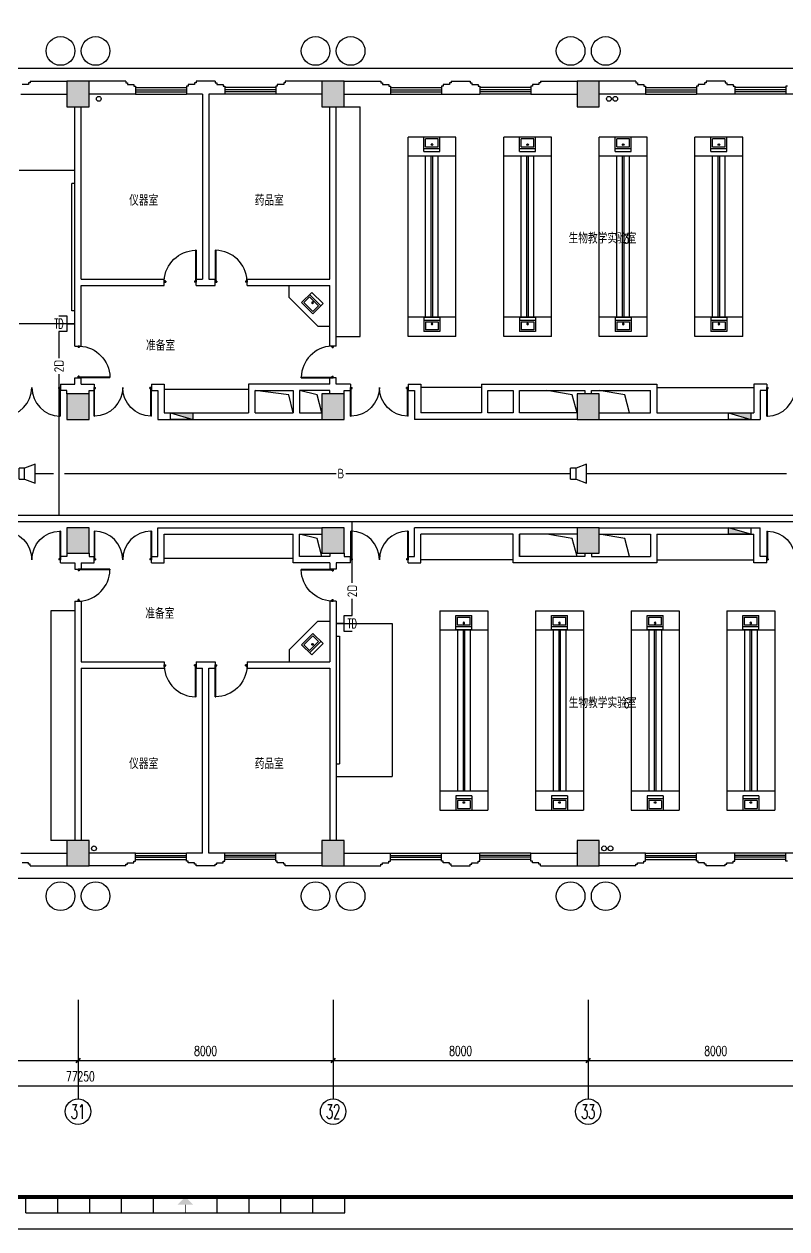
# Model space of a CAD drawing. Extents: x 190999 to 834799, y -200814 to 215286.
# Drawn here: x 483192 to 507118, y 71786 to 109560 of the extents above; entities that cross this region are included whole.
import ezdxf
from ezdxf.enums import TextEntityAlignment as Align

# ---------------------------------------------------------------- set-up
doc = ezdxf.new("R2010")
doc.units = 0
doc.header["$LTSCALE"] = 1000
doc.header["$MEASUREMENT"] = 0
for name, color, linetype in [('00-EQUIP', 3, 'Continuous'), ('00-SIG_TEXT', 7, 'Continuous'), ('00-WIRE-4', 6, 'Continuous'), ('A-墙线', 2, 'Continuous'), ('A-外包装修', 250, 'Continuous'), ('A-外窗', 145, 'Continuous'), ('A-家具', 250, 'Continuous'), ('A-门', 167, 'Continuous'), ('AXIS', 3, 'Continuous'), ('AXIS_TEXT', 7, 'Continuous'), ('COLUMN', 2, 'Continuous'), ('EQUIP_消火栓', 6, 'Continuous'), ('PUB_HATCH', 250, 'Continuous'), ('图框', 189, 'Continuous'), ('房间名称', 7, 'Continuous'), ('桥架', 1, 'Continuous'), ('洞口线', 177, 'Continuous'), ('雨水管', 3, 'Continuous')]:
    doc.layers.add(name, color=color, linetype=linetype)
doc.styles.add('-GBCBIGGBENOR', font='GBENOR.shx', dxfattribs={"bigfont": 'GBCBIG.shx'})
doc.styles.add('_COMPLEX', font='COMPLEX.shx', dxfattribs={"width": 0.5})
doc.styles.add('_TCH_AXIS', font='COMPLEX', dxfattribs={"bigfont": 'GBCBIG'})
doc.styles.add('_TCH_DIM', font='SIMPLEX', dxfattribs={"bigfont": 'GBCBIG'})
doc.styles.add('COMPLEX', font='COMPLEX')
doc.styles.add('DIM_FONT', font='SIMPLEX', dxfattribs={"width": 0.7, "bigfont": 'GBCBIG'})
doc.styles.get("Standard").update_dxf_attribs({"font": 'simhei.ttf'})
doc.styles.add('zz-1', font='arial.ttf', dxfattribs={"width": 0.8})
doc.dimstyles.new('DIMN', dxfattribs={"dimtxt": 300, "dimasz": 100, "dimexe": 250, "dimexo": 300, "dimgap": 150, "dimtad": 1, "dimdec": 0, "dimzin": 0, "dimdsep": 46, "dimtxsty": 'DIM_FONT', "dimblk": 'ARCHTICK', "dimcen": 0.09, "dimclrt": 7, "dimazin": 2, "dimtfac": 1, "dimtdec": 0, "dimtix": 1, "dimtmove": 2, "dimatfit": 3, "dimfxl": 0, "dimtolj": 1, "dimtzin": 0, "dimarcsym": 0})

# ---------------------------------------------------------------- blocks, each defined once
blk = doc.blocks.new('TJAD_TK_A0')
at = {"layer": '图框'}
for p, q in [((1517.5, -436.65), (1517.5, -431.65)), ((1527.5, -436.65), (1527.5, -431.65)), ((1537.5, -436.65), (1537.5, -431.65)), ((1547.5, -436.65), (1547.5, -431.65)), ((1557.5, -436.65), (1557.5, -431.65)), ((1577.5, -436.65), (1577.5, -431.65)), ((1587.5, -436.65), (1587.5, -431.65)), ((1597.5, -436.65), (1597.5, -431.65)), ((1607.5, -436.65), (1607.5, -431.65)), ((1617.5, -436.65), (1617.5, -431.65)), ((1517.5, -436.65), (1617.5, -436.65)), ((973, -441.7), (2162, -441.7))]:
    blk.add_line(p, q, dxfattribs=at)
at = {"layer": '图框', "const_width": 1.2}
blk.add_lwpolyline([(2152, -431.7), (2152, 389.3), (998, 389.3), (998, -431.7)], close=True, dxfattribs=at)
at = {"layer": '图框', "const_width": 0.3}
blk.add_lwpolyline([(1567.5, -434.15), (1567.5, -436.65)], dxfattribs=at)
at = {"layer": '图框'}
blk.add_solid([(1570, -434.15), (1565, -434.15), (1567.5, -431.65)], dxfattribs=at)
blk = doc.blocks.new('m1800')
at = {"layer": 'A-墙线'}
for p, q in [((-900, -100), (-900, 100)), ((900, -100), (900, 100))]:
    blk.add_line(p, q, dxfattribs=at)
at = {"layer": 'A-门'}
for p, q in [((-900, 900), (-900, 0)), ((-900, 900), (-880, 900)), ((-880, 900), (-880, 50)), ((880, 900), (880, 50)), ((900, 900), (880, 900)), ((900, 900), (900, 0)), ((-900, 50), (-870, 50)), ((-900, 0), (-850, 0)), ((-870, 50), (-870, 30)), ((-870, 30), (-850, 30)), ((-850, 30), (-850, 0)), ((850, 30), (850, 0)), ((870, 30), (850, 30)), ((900, 0), (850, 0)), ((870, 50), (870, 30)), ((900, 50), (870, 50))]:
    blk.add_line(p, q, dxfattribs=at)
for centre, start, end in [((-900, 0), 0, 88.7267), ((900, 0), 91.2733, 180)]:
    blk.add_arc(centre, 900, start, end, dxfattribs=at)
blk = doc.blocks.new('m1000')
at = {"layer": 'A-墙线'}
for p, q in [((0, 0), (0, 200)), ((1000, 0), (1000, 200))]:
    blk.add_line(p, q, dxfattribs=at)
at = {"layer": 'A-门'}
for p, q in [((0, 1100), (0, 100)), ((0, 1100), (20, 1100)), ((20, 1100), (20, 150)), ((0, 150), (30, 150)), ((0, 100), (50, 100)), ((30, 150), (30, 130)), ((30, 130), (50, 130)), ((50, 130), (50, 100)), ((950, 130), (950, 100)), ((970, 130), (950, 130)), ((1000, 100), (950, 100)), ((970, 150), (970, 130)), ((1000, 150), (970, 150)), ((1000, 150), (1000, 100))]:
    blk.add_line(p, q, dxfattribs=at)
blk.add_arc((0, 100), 1000, 2.866, 88.854, dxfattribs=at)
blk = doc.blocks.new('$TwtSys$00000434')
for p, q in [((-0.5, 0.5), (-0.5, -0.5)), ((-0.5, -0.5), (0.5, 0.5)), ((0.5, 0.5), (-0.5, 0.5)), ((0.5, -0.5), (0.5, 0.5)), ((-0.5, -0.5), (0.5, -0.5))]:
    blk.add_line(p, q)
blk.add_solid([(0.5, -0.5), (0.5, 0.5), (-0.5, -0.5)])
blk = doc.blocks.new('_ArchTick')
at = {"const_width": 0.5}
blk.add_lwpolyline([(-0.7, -0.7), (0.7, 0.7)], dxfattribs=at)
blk = doc.blocks.new('*D424')
at = {"layer": 'AXIS', "color": 0, "lineweight": -2}
for p, q in [((500885, 78667), (500885, 76817)), ((508885, 78667), (508885, 76817)), ((500885, 77067), (508885, 77067))]:
    blk.add_line(p, q, dxfattribs=at)
at = {"layer": 'Defpoints', "color": 0}
for p in [(500885, 78967), (508885, 78967), (508885, 77067)]:
    blk.add_point(p, dxfattribs=at)
at = {"layer": 'AXIS', "color": 0, "lineweight": -2, "xscale": 100, "yscale": 100, "zscale": 100, "rotation": 180}
blk.add_blockref('_ArchTick', (500885, 77067), dxfattribs=at)
at = {"layer": 'AXIS', "color": 0, "lineweight": -2, "xscale": 100, "yscale": 100, "zscale": 100}
blk.add_blockref('_ArchTick', (508885, 77067), dxfattribs=at)
at = {"layer": 'AXIS', "color": 7, "insert": (504885, 77367), "char_height": 300, "attachment_point": 5, "style": 'DIM_FONT'}
blk.add_mtext('\\A1;8000', dxfattribs=at)
blk = doc.blocks.new('*D425')
at = {"layer": 'AXIS', "color": 0, "lineweight": -2}
for p, q in [((492885, 78667), (492885, 76817)), ((500885, 78667), (500885, 76817)), ((492885, 77067), (500885, 77067))]:
    blk.add_line(p, q, dxfattribs=at)
at = {"layer": 'Defpoints', "color": 0}
for p in [(492885, 78967), (500885, 78967), (500885, 77067)]:
    blk.add_point(p, dxfattribs=at)
at = {"layer": 'AXIS', "color": 0, "lineweight": -2, "xscale": 100, "yscale": 100, "zscale": 100, "rotation": 180}
blk.add_blockref('_ArchTick', (492885, 77067), dxfattribs=at)
at = {"layer": 'AXIS', "color": 0, "lineweight": -2, "xscale": 100, "yscale": 100, "zscale": 100}
blk.add_blockref('_ArchTick', (500885, 77067), dxfattribs=at)
at = {"layer": 'AXIS', "color": 7, "insert": (496885, 77367), "char_height": 300, "attachment_point": 5, "style": 'DIM_FONT'}
blk.add_mtext('\\A1;8000', dxfattribs=at)
blk = doc.blocks.new('*D426')
at = {"layer": 'AXIS', "color": 0, "lineweight": -2}
for p, q in [((484885, 78667), (484885, 76817)), ((492885, 78667), (492885, 76817)), ((484885, 77067), (492885, 77067))]:
    blk.add_line(p, q, dxfattribs=at)
at = {"layer": 'Defpoints', "color": 0}
for p in [(484885, 78967), (492885, 78967), (492885, 77067)]:
    blk.add_point(p, dxfattribs=at)
at = {"layer": 'AXIS', "color": 0, "lineweight": -2, "xscale": 100, "yscale": 100, "zscale": 100, "rotation": 180}
blk.add_blockref('_ArchTick', (484885, 77067), dxfattribs=at)
at = {"layer": 'AXIS', "color": 0, "lineweight": -2, "xscale": 100, "yscale": 100, "zscale": 100}
blk.add_blockref('_ArchTick', (492885, 77067), dxfattribs=at)
at = {"layer": 'AXIS', "color": 7, "insert": (488885, 77367), "char_height": 300, "attachment_point": 5, "style": 'DIM_FONT'}
blk.add_mtext('\\A1;8000', dxfattribs=at)
blk = doc.blocks.new('*D427')
at = {"layer": 'AXIS', "color": 0, "lineweight": -2}
for p, q in [((476885, 78667), (476885, 76817)), ((484885, 78667), (484885, 76817)), ((476885, 77067), (484885, 77067))]:
    blk.add_line(p, q, dxfattribs=at)
at = {"layer": 'Defpoints', "color": 0}
for p in [(476885, 78967), (484885, 78967), (484885, 77067)]:
    blk.add_point(p, dxfattribs=at)
at = {"layer": 'AXIS', "color": 0, "lineweight": -2, "xscale": 100, "yscale": 100, "zscale": 100, "rotation": 180}
blk.add_blockref('_ArchTick', (476885, 77067), dxfattribs=at)
at = {"layer": 'AXIS', "color": 0, "lineweight": -2, "xscale": 100, "yscale": 100, "zscale": 100}
blk.add_blockref('_ArchTick', (484885, 77067), dxfattribs=at)
at = {"layer": 'AXIS', "color": 7, "insert": (480885, 77367), "char_height": 300, "attachment_point": 5, "style": 'DIM_FONT'}
blk.add_mtext('\\A1;8000', dxfattribs=at)
blk = doc.blocks.new('*D433')
at = {"layer": 'AXIS', "color": 0, "lineweight": -2}
for p, q in [((446335, 78667), (446335, 76017)), ((523584, 78667), (523584, 76017)), ((446335, 76267), (523584, 76267))]:
    blk.add_line(p, q, dxfattribs=at)
at = {"layer": 'Defpoints', "color": 0}
for p in [(446335, 78967), (523584, 78967), (523584, 76267)]:
    blk.add_point(p, dxfattribs=at)
at = {"layer": 'AXIS', "color": 0, "lineweight": -2, "xscale": 100, "yscale": 100, "zscale": 100, "rotation": 180}
blk.add_blockref('_ArchTick', (446335, 76267), dxfattribs=at)
at = {"layer": 'AXIS', "color": 0, "lineweight": -2, "xscale": 100, "yscale": 100, "zscale": 100}
blk.add_blockref('_ArchTick', (523584, 76267), dxfattribs=at)
at = {"layer": 'AXIS', "color": 7, "insert": (484959, 76567), "char_height": 300, "attachment_point": 5, "style": 'DIM_FONT'}
blk.add_mtext('\\A1;77250', dxfattribs=at)
blk = doc.blocks.new('_AXISO')
blk.add_circle((0, 0), 0.5)
at = {"layer": 'AXIS_TEXT', "style": 'COMPLEX', "width": 1.041667}
blk.add_attdef('A', text='', height=0.56, dxfattribs=at).set_placement((-0.25, -0.28), (0.25, -0.28), align=Align.FIT)
blk = doc.blocks.new('$plan$00001609')
at = {"linetype": 'Continuous'}
for p, q in [((0, -251), (0, 251)), ((0, 251), (450, 251)), ((93, -251), (93, 251)), ((146, -199), (146, 199)), ((146, 199), (397, 199)), ((397, 199), (397, -199)), ((450, 251), (450, -251)), ((0, -251), (450, -251)), ((146, -199), (397, -199))]:
    blk.add_line(p, q, dxfattribs=at)
blk.add_line((238, 2), (238, 0))
blk.add_arc((212, 0), 26, 4.716, 0, dxfattribs=at)
at = {"style": 'zz-1'}
for tag in ['YSIZE', 'XSIZE']:
    blk.add_attdef(tag, (0, 0), '', height=0.5, dxfattribs=at)
blk = doc.blocks.new('_LINKPT1')
at = {"color": 0}
blk.add_line((0, 0), (0, 0), dxfattribs=at)
blk = doc.blocks.new('IO37IMB6')
for p, q in [((-0.5, 0.499), (-0.5, 0.999)), ((0.5, 0.999), (0.5, 0.499)), ((0.5, 0.499), (-0.5, 0.499)), ((0, 0.5), (0, 0))]:
    blk.add_line(p, q)
at = {"xscale": 0.002, "yscale": 0.002, "zscale": 0.002}
for p in [(0, 1.384), (-0.5, 0.499), (0, 0), (0.5, 0.499)]:
    blk.add_blockref('_LINKPT1', p, dxfattribs=at)
at = {"style": '_COMPLEX', "width": 0.6, "flags": 8}
blk.add_attdef('$TEXT$', text='', height=0.6, dxfattribs=at).set_placement((0, 1), align=Align.MIDDLE_CENTER)
at = {"flags": 9}
blk.add_attdef('A', (0, 0), '', height=0.00002, dxfattribs=at)
blk = doc.blocks.new('OS28WV87')
for p, q in [((0, 0.35), (0, -0.35)), ((0, 0.35), (0.35, 0.35)), ((0.35, 0.35), (1, 0.6)), ((0.35, 0.35), (0.35, -0.35)), ((1, 0.6), (1, -0.6)), ((0.35, -0.35), (0, -0.35)), ((1, -0.6), (0.35, -0.35))]:
    blk.add_line(p, q)
at = {"xscale": 0.002, "yscale": 0.002, "zscale": 0.002}
for p in [(0, 0), (0.175, 0.35), (1, 0), (0.175, -0.35)]:
    blk.add_blockref('_LINKPT1', p, dxfattribs=at)
at = {"flags": 9}
blk.add_attdef('A', (0, 0), '', height=0.00002, dxfattribs=at)

msp = doc.modelspace()

# ---------------------------------------------------------------- hatches: boundary and pattern name
at = {"layer": 'PUB_HATCH'}
for points in [[(484534.6, 107767.4), (484534.6, 106967.4), (485234.6, 106967.4), (485234.6, 107767.4)], [(492534.6, 107767.4), (492534.6, 106967.4), (493234.6, 106967.4), (493234.6, 107767.4)], [(500534.6, 107767.4), (500534.6, 106967.4), (501234.6, 106967.4), (501234.6, 107767.4)], [(484534.6, 97967.4), (484534.6, 97167.4), (485234.6, 97167.4), (485234.6, 97967.4)], [(492534.6, 97967.4), (492534.6, 97167.4), (493234.6, 97167.4), (493234.6, 97967.4)], [(500534.6, 97967.4), (500534.6, 97167.4), (501234.6, 97167.4), (501234.6, 97967.4)], [(484534.6, 93767.4), (484534.6, 92967.4), (485234.6, 92967.4), (485234.6, 93767.4)], [(492534.6, 93767.4), (492534.6, 92967.4), (493234.6, 92967.4), (493234.6, 93767.4)], [(500534.6, 93767.4), (500534.6, 92967.4), (501234.6, 92967.4), (501234.6, 93767.4)], [(484534.6, 83967.4), (484534.6, 83167.4), (485234.6, 83167.4), (485234.6, 83967.4)], [(492534.6, 83967.4), (492534.6, 83167.4), (493234.6, 83167.4), (493234.6, 83967.4)], [(500534.6, 83967.4), (500534.6, 83167.4), (501234.6, 83167.4), (501234.6, 83967.4)]]:
    msp.add_hatch(color=256, dxfattribs=at).paths.add_polyline_path(points)

# ---------------------------------------------------------------- linework, layer by layer
at = {"layer": '00-WIRE-4'}
for p, q in [((484285.1, 99917.4), (484285.1, 99089.7)), ((484285.1, 98589.1), (484285.1, 94167.4)), ((483534.6, 95467.4), (484110.1, 95467.4)), ((484460.1, 95467.4), (492975.1, 95467.4)), ((493280.1, 95467.4), (500334.6, 95467.4)), ((500834.6, 95467.4), (507102.1, 95467.4)), ((493484.1, 92037.5), (493484.1, 93967.4)), ((493484.1, 91017.4), (493484.1, 91536.9))]:
    msp.add_line(p, q, dxfattribs=at)
at = {"layer": 'A-墙线'}
for p, q in [((483334.6, 107667.4), (483134.6, 107667.4)), ((483334.6, 107717.4), (483334.6, 107667.4)), ((483384.6, 107717.4), (483334.6, 107717.4)), ((483384.6, 107767.4), (484534.6, 107767.4)), ((483384.6, 107767.4), (483384.6, 107717.4)), ((486384.6, 107767.4), (485234.6, 107767.4)), ((486384.6, 107767.4), (486384.6, 107717.4)), ((486384.6, 107717.4), (486434.6, 107717.4)), ((486434.6, 107717.4), (486434.6, 107667.4)), ((486434.6, 107667.4), (486634.6, 107667.4)), ((486634.6, 107667.4), (486634.6, 107617.4)), ((488334.6, 107667.4), (488334.6, 107617.4)), ((488534.6, 107667.4), (488334.6, 107667.4)), ((488534.6, 107717.4), (488534.6, 107667.4)), ((488584.6, 107717.4), (488534.6, 107717.4)), ((489184.6, 107767.4), (488584.6, 107767.4)), ((488584.6, 107767.4), (488584.6, 107717.4)), ((489184.6, 107767.4), (489184.6, 107717.4)), ((489184.6, 107717.4), (489234.6, 107717.4)), ((489234.6, 107717.4), (489234.6, 107667.4)), ((489234.6, 107667.4), (489434.6, 107667.4)), ((489434.6, 107667.4), (489434.6, 107617.4)), ((491134.6, 107667.4), (491134.6, 107617.4)), ((491334.6, 107667.4), (491134.6, 107667.4)), ((491334.6, 107717.4), (491334.6, 107667.4)), ((491384.6, 107717.4), (491334.6, 107717.4)), ((492534.6, 107767.4), (491384.6, 107767.4)), ((491384.6, 107767.4), (491384.6, 107717.4)), ((493234.6, 107767.4), (494384.6, 107767.4)), ((494384.6, 107767.4), (494384.6, 107717.4)), ((494384.6, 107717.4), (494434.6, 107717.4)), ((494434.6, 107717.4), (494434.6, 107667.4)), ((494434.6, 107667.4), (494634.6, 107667.4)), ((494634.6, 107667.4), (494634.6, 107617.4)), ((496334.6, 107667.4), (496334.6, 107617.4)), ((496534.6, 107667.4), (496334.6, 107667.4)), ((496534.6, 107717.4), (496534.6, 107667.4)), ((496584.6, 107717.4), (496534.6, 107717.4)), ((496584.6, 107767.4), (497184.6, 107767.4)), ((496584.6, 107767.4), (496584.6, 107717.4)), ((497184.6, 107767.4), (497184.6, 107717.4)), ((497184.6, 107717.4), (497234.6, 107717.4)), ((497234.6, 107717.4), (497234.6, 107667.4)), ((497234.6, 107667.4), (497434.6, 107667.4)), ((497434.6, 107667.4), (497434.6, 107617.4)), ((499134.6, 107667.4), (499134.6, 107617.4)), ((499334.6, 107667.4), (499134.6, 107667.4)), ((499334.6, 107717.4), (499334.6, 107667.4)), ((499384.6, 107717.4), (499334.6, 107717.4)), ((499384.6, 107767.4), (500534.6, 107767.4)), ((499384.6, 107767.4), (499384.6, 107717.4)), ((502384.6, 107767.4), (501234.6, 107767.4)), ((502384.6, 107767.4), (502384.6, 107717.4)), ((502384.6, 107717.4), (502434.6, 107717.4)), ((502434.6, 107717.4), (502434.6, 107667.4)), ((502434.6, 107667.4), (502634.6, 107667.4)), ((502634.6, 107667.4), (502634.6, 107617.4)), ((504334.6, 107667.4), (504334.6, 107617.4)), ((504534.6, 107667.4), (504334.6, 107667.4)), ((504534.6, 107717.4), (504534.6, 107667.4)), ((504584.6, 107717.4), (504534.6, 107717.4)), ((505184.6, 107767.4), (504584.6, 107767.4)), ((504584.6, 107767.4), (504584.6, 107717.4)), ((505184.6, 107767.4), (505184.6, 107717.4)), ((505184.6, 107717.4), (505234.6, 107717.4)), ((505234.6, 107717.4), (505234.6, 107667.4)), ((505234.6, 107667.4), (505434.6, 107667.4)), ((505434.6, 107667.4), (505434.6, 107617.4)), ((483084.6, 107367.4), (484534.6, 107367.4)), ((486684.6, 107367.4), (485234.6, 107367.4)), ((486634.6, 107617.4), (486684.6, 107617.4)), ((486684.6, 107617.4), (486684.6, 107367.4)), ((488334.6, 107617.4), (488284.6, 107617.4)), ((488284.6, 107617.4), (488284.6, 107367.4)), ((488784.6, 107367.4), (488284.6, 107367.4)), ((488784.6, 107367.4), (488784.6, 101567.4)), ((488984.6, 107367.4), (488984.6, 101567.4)), ((489484.6, 107367.4), (488984.6, 107367.4)), ((489434.6, 107617.4), (489484.6, 107617.4)), ((489484.6, 107617.4), (489484.6, 107367.4)), ((491134.6, 107617.4), (491084.6, 107617.4)), ((491084.6, 107617.4), (491084.6, 107367.4)), ((492534.6, 107367.4), (491084.6, 107367.4)), ((493234.6, 107367.4), (494684.6, 107367.4)), ((494634.6, 107617.4), (494684.6, 107617.4)), ((494684.6, 107617.4), (494684.6, 107367.4)), ((496334.6, 107617.4), (496284.6, 107617.4)), ((496284.6, 107617.4), (496284.6, 107367.4)), ((496284.6, 107367.4), (497484.6, 107367.4)), ((497434.6, 107617.4), (497484.6, 107617.4)), ((497484.6, 107617.4), (497484.6, 107367.4)), ((499134.6, 107617.4), (499084.6, 107617.4)), ((499084.6, 107617.4), (499084.6, 107367.4)), ((499084.6, 107367.4), (500534.6, 107367.4)), ((502684.6, 107367.4), (501234.6, 107367.4)), ((502634.6, 107617.4), (502684.6, 107617.4)), ((502684.6, 107617.4), (502684.6, 107367.4)), ((504334.6, 107617.4), (504284.6, 107617.4)), ((504284.6, 107617.4), (504284.6, 107367.4)), ((505484.6, 107367.4), (504284.6, 107367.4)), ((505434.6, 107617.4), (505484.6, 107617.4)), ((505484.6, 107617.4), (505484.6, 107367.4)), ((507134.6, 107617.4), (507084.6, 107617.4)), ((507084.6, 107617.4), (507084.6, 107367.4)), ((508484.6, 107367.4), (507084.6, 107367.4)), ((484784.6, 99467.4), (484784.6, 106967.4)), ((484984.6, 101567.4), (484984.6, 106967.4)), ((492784.6, 101567.4), (492784.6, 106967.4)), ((492984.6, 99467.4), (492984.6, 106967.4)), ((484984.6, 101567.4), (487584.6, 101567.4)), ((484984.6, 101367.4), (487584.6, 101367.4)), ((484984.6, 99467.4), (484984.6, 101367.4)), ((488584.6, 101567.4), (488784.6, 101567.4)), ((488584.6, 101367.4), (489184.6, 101367.4)), ((488984.6, 101567.4), (489184.6, 101567.4)), ((490184.6, 101567.4), (492784.6, 101567.4)), ((490184.6, 101367.4), (492784.6, 101367.4)), ((492784.6, 99467.4), (492784.6, 101367.4)), ((484334.6, 98267.4), (484784.6, 98267.4)), ((484784.6, 98267.4), (484784.6, 98467.4)), ((484984.6, 98267.4), (484984.6, 98467.4)), ((484984.6, 98267.4), (485384.6, 98267.4)), ((487184.6, 98267.4), (487584.6, 98267.4)), ((487584.6, 98267.4), (487584.6, 97367.4)), ((492784.6, 98267.4), (492784.6, 98467.4)), ((492984.6, 98267.4), (492984.6, 98467.4)), ((493434.6, 98267.4), (492984.6, 98267.4)), ((495234.6, 98267.4), (495634.6, 98267.4)), ((495634.6, 98267.4), (495634.6, 97367.4)), ((497534.6, 98267.4), (497534.6, 97367.4)), ((497534.6, 98267.4), (503034.6, 98267.4)), ((503034.6, 98267.4), (503034.6, 97367.4)), ((506484.6, 98267.4), (506084.6, 98267.4)), ((506084.6, 98267.4), (506084.6, 97367.4)), ((484534.6, 98067.4), (484334.6, 98067.4)), ((484534.6, 97967.4), (484534.6, 98067.4)), ((485234.6, 98067.4), (485384.6, 98067.4)), ((485234.6, 97967.4), (485234.6, 98067.4)), ((487184.6, 98067.4), (487384.6, 98067.4)), ((487384.6, 98067.4), (487384.6, 97167.4)), ((492784.6, 97967.4), (492784.6, 98067.4)), ((493234.6, 98067.4), (493434.6, 98067.4)), ((493234.6, 97967.4), (493234.6, 98067.4)), ((495234.6, 98067.4), (495434.6, 98067.4)), ((495434.6, 98067.4), (495434.6, 97167.4)), ((497734.6, 98067.4), (498534.6, 98067.4)), ((497734.6, 97367.4), (497734.6, 98067.4)), ((498534.6, 98067.4), (498534.6, 97367.4)), ((498734.6, 98067.4), (500784.6, 98067.4)), ((498734.6, 97367.4), (498734.6, 98067.4)), ((500784.6, 98067.4), (500784.6, 97967.4)), ((500984.6, 98067.4), (502834.6, 98067.4)), ((500984.6, 97967.4), (500984.6, 98067.4)), ((502834.6, 97367.4), (502834.6, 98067.4)), ((506484.6, 98067.4), (506284.6, 98067.4)), ((506284.6, 98067.4), (506284.6, 97167.4)), ((487384.6, 97167.4), (492534.6, 97167.4)), ((487584.6, 97367.4), (490234.6, 97367.4)), ((490434.6, 97367.4), (491634.6, 97367.4)), ((491834.6, 97367.4), (492534.6, 97367.4)), ((500534.6, 97167.4), (495434.6, 97167.4)), ((497534.6, 97367.4), (495634.6, 97367.4)), ((498534.6, 97367.4), (497734.6, 97367.4)), ((500534.6, 97367.4), (498734.6, 97367.4)), ((501234.6, 97367.4), (502834.6, 97367.4)), ((501234.6, 97167.4), (506284.6, 97167.4)), ((503034.6, 97367.4), (506084.6, 97367.4)), ((487384.6, 93767.4), (492534.6, 93767.4)), ((487384.6, 92867.4), (487384.6, 93767.4)), ((500534.6, 93767.4), (495434.6, 93767.4)), ((495434.6, 92867.4), (495434.6, 93767.4)), ((501234.6, 93767.4), (506284.6, 93767.4)), ((506284.6, 92867.4), (506284.6, 93767.4)), ((487584.6, 93567.4), (491634.6, 93567.4)), ((487584.6, 92667.4), (487584.6, 93567.4)), ((491834.6, 93567.4), (492534.6, 93567.4)), ((498534.6, 93567.4), (495634.6, 93567.4)), ((495634.6, 92667.4), (495634.6, 93567.4)), ((500534.6, 93567.4), (498734.6, 93567.4)), ((498734.6, 93567.4), (498734.6, 92867.4)), ((501234.6, 93567.4), (502834.6, 93567.4)), ((502834.6, 93567.4), (502834.6, 92867.4)), ((503034.6, 93567.4), (506084.6, 93567.4)), ((506084.6, 92667.4), (506084.6, 93567.4)), ((484534.6, 92967.4), (484534.6, 92867.4)), ((485234.6, 92967.4), (485234.6, 92867.4)), ((492784.6, 92967.4), (492784.6, 92867.4)), ((493234.6, 92967.4), (493234.6, 92867.4)), ((484534.6, 92867.4), (484334.6, 92867.4)), ((484334.6, 92667.4), (484784.6, 92667.4)), ((484784.6, 92667.4), (484784.6, 92467.4)), ((484984.6, 92667.4), (484984.6, 92467.4)), ((484984.6, 92667.4), (485384.6, 92667.4)), ((485234.6, 92867.4), (485384.6, 92867.4)), ((487184.6, 92867.4), (487384.6, 92867.4)), ((487184.6, 92667.4), (487584.6, 92667.4)), ((492784.6, 92667.4), (492784.6, 92467.4)), ((492984.6, 92667.4), (492984.6, 92467.4)), ((493434.6, 92667.4), (492984.6, 92667.4)), ((493234.6, 92867.4), (493434.6, 92867.4)), ((495234.6, 92867.4), (495434.6, 92867.4)), ((495234.6, 92667.4), (495634.6, 92667.4)), ((500984.6, 92867.4), (502834.6, 92867.4)), ((506484.6, 92667.4), (506084.6, 92667.4)), ((506484.6, 92867.4), (506284.6, 92867.4)), ((484784.6, 91467.4), (484784.6, 83967.4)), ((484984.6, 91467.4), (484984.6, 89567.4)), ((492784.6, 91467.4), (492784.6, 89567.4)), ((492984.6, 91467.4), (492984.6, 83967.4)), ((484984.6, 89567.4), (487584.6, 89567.4)), ((488584.6, 89567.4), (489184.6, 89567.4)), ((490184.6, 89567.4), (492784.6, 89567.4)), ((484984.6, 89367.4), (487584.6, 89367.4)), ((484984.6, 89367.4), (484984.6, 83967.4)), ((488584.6, 89367.4), (488784.6, 89367.4)), ((488784.6, 83567.4), (488784.6, 89367.4)), ((488984.6, 89367.4), (489184.6, 89367.4)), ((488984.6, 83567.4), (488984.6, 89367.4)), ((490184.6, 89367.4), (492784.6, 89367.4)), ((492784.6, 89367.4), (492784.6, 83967.4)), ((483084.6, 83567.4), (484534.6, 83567.4)), ((486684.6, 83567.4), (485234.6, 83567.4)), ((486684.6, 83317.4), (486684.6, 83567.4)), ((488784.6, 83567.4), (488284.6, 83567.4)), ((488284.6, 83317.4), (488284.6, 83567.4)), ((489484.6, 83567.4), (488984.6, 83567.4)), ((489484.6, 83317.4), (489484.6, 83567.4)), ((492534.6, 83567.4), (491084.6, 83567.4)), ((491084.6, 83317.4), (491084.6, 83567.4)), ((493234.6, 83567.4), (494684.6, 83567.4)), ((494684.6, 83317.4), (494684.6, 83567.4)), ((496284.6, 83567.4), (497484.6, 83567.4)), ((496284.6, 83317.4), (496284.6, 83567.4)), ((497484.6, 83317.4), (497484.6, 83567.4)), ((499084.6, 83567.4), (500534.6, 83567.4)), ((499084.6, 83317.4), (499084.6, 83567.4)), ((502684.6, 83567.4), (501234.6, 83567.4)), ((502684.6, 83317.4), (502684.6, 83567.4)), ((505484.6, 83567.4), (504284.6, 83567.4)), ((504284.6, 83317.4), (504284.6, 83567.4)), ((505484.6, 83317.4), (505484.6, 83567.4)), ((508484.6, 83567.4), (507084.6, 83567.4)), ((507084.6, 83317.4), (507084.6, 83567.4)), ((483334.6, 83267.4), (483134.6, 83267.4)), ((483334.6, 83217.4), (483334.6, 83267.4)), ((483384.6, 83217.4), (483334.6, 83217.4)), ((483384.6, 83167.4), (483384.6, 83217.4)), ((483384.6, 83167.4), (484534.6, 83167.4)), ((486384.6, 83167.4), (485234.6, 83167.4)), ((486384.6, 83167.4), (486384.6, 83217.4)), ((486384.6, 83217.4), (486434.6, 83217.4)), ((486434.6, 83217.4), (486434.6, 83267.4)), ((486434.6, 83267.4), (486634.6, 83267.4)), ((486634.6, 83317.4), (486684.6, 83317.4)), ((486634.6, 83267.4), (486634.6, 83317.4)), ((488334.6, 83317.4), (488284.6, 83317.4)), ((488334.6, 83267.4), (488334.6, 83317.4)), ((488534.6, 83267.4), (488334.6, 83267.4)), ((488534.6, 83217.4), (488534.6, 83267.4)), ((488584.6, 83217.4), (488534.6, 83217.4)), ((488584.6, 83167.4), (488584.6, 83217.4)), ((489184.6, 83167.4), (488584.6, 83167.4)), ((489184.6, 83167.4), (489184.6, 83217.4)), ((489184.6, 83217.4), (489234.6, 83217.4)), ((489234.6, 83217.4), (489234.6, 83267.4)), ((489234.6, 83267.4), (489434.6, 83267.4)), ((489434.6, 83317.4), (489484.6, 83317.4)), ((489434.6, 83267.4), (489434.6, 83317.4)), ((491134.6, 83317.4), (491084.6, 83317.4)), ((491134.6, 83267.4), (491134.6, 83317.4)), ((491334.6, 83267.4), (491134.6, 83267.4)), ((491334.6, 83217.4), (491334.6, 83267.4)), ((491384.6, 83217.4), (491334.6, 83217.4)), ((491384.6, 83167.4), (491384.6, 83217.4)), ((492534.6, 83167.4), (491384.6, 83167.4)), ((493234.6, 83167.4), (494384.6, 83167.4)), ((494384.6, 83167.4), (494384.6, 83217.4)), ((494384.6, 83217.4), (494434.6, 83217.4)), ((494434.6, 83217.4), (494434.6, 83267.4)), ((494434.6, 83267.4), (494634.6, 83267.4)), ((494634.6, 83317.4), (494684.6, 83317.4)), ((494634.6, 83267.4), (494634.6, 83317.4)), ((496334.6, 83317.4), (496284.6, 83317.4)), ((496334.6, 83267.4), (496334.6, 83317.4)), ((496534.6, 83267.4), (496334.6, 83267.4)), ((496534.6, 83217.4), (496534.6, 83267.4)), ((496584.6, 83217.4), (496534.6, 83217.4)), ((496584.6, 83167.4), (496584.6, 83217.4)), ((496584.6, 83167.4), (497184.6, 83167.4)), ((497184.6, 83167.4), (497184.6, 83217.4)), ((497184.6, 83217.4), (497234.6, 83217.4)), ((497234.6, 83217.4), (497234.6, 83267.4)), ((497234.6, 83267.4), (497434.6, 83267.4)), ((497434.6, 83317.4), (497484.6, 83317.4)), ((497434.6, 83267.4), (497434.6, 83317.4)), ((499134.6, 83317.4), (499084.6, 83317.4)), ((499134.6, 83267.4), (499134.6, 83317.4)), ((499334.6, 83267.4), (499134.6, 83267.4)), ((499334.6, 83217.4), (499334.6, 83267.4)), ((499384.6, 83217.4), (499334.6, 83217.4)), ((499384.6, 83167.4), (499384.6, 83217.4)), ((499384.6, 83167.4), (500534.6, 83167.4)), ((502384.6, 83167.4), (501234.6, 83167.4)), ((502384.6, 83167.4), (502384.6, 83217.4)), ((502384.6, 83217.4), (502434.6, 83217.4)), ((502434.6, 83217.4), (502434.6, 83267.4)), ((502434.6, 83267.4), (502634.6, 83267.4)), ((502634.6, 83317.4), (502684.6, 83317.4)), ((502634.6, 83267.4), (502634.6, 83317.4)), ((504334.6, 83317.4), (504284.6, 83317.4)), ((504334.6, 83267.4), (504334.6, 83317.4)), ((504534.6, 83267.4), (504334.6, 83267.4)), ((504534.6, 83217.4), (504534.6, 83267.4)), ((504584.6, 83217.4), (504534.6, 83217.4)), ((504584.6, 83167.4), (504584.6, 83217.4)), ((505184.6, 83167.4), (504584.6, 83167.4)), ((505184.6, 83167.4), (505184.6, 83217.4)), ((505184.6, 83217.4), (505234.6, 83217.4)), ((505234.6, 83217.4), (505234.6, 83267.4)), ((505234.6, 83267.4), (505434.6, 83267.4)), ((505434.6, 83317.4), (505484.6, 83317.4)), ((505434.6, 83267.4), (505434.6, 83317.4)), ((507134.6, 83317.4), (507084.6, 83317.4))]:
    msp.add_line(p, q, dxfattribs=at)
for points in [[(492784.6, 98267.4), (490234.6, 98267.4), (490234.6, 97367.4)], [(490434.6, 97367.4), (490434.6, 98067.4), (491634.6, 98067.4), (491634.6, 97367.4)], [(492784.6, 98067.4), (491834.6, 98067.4), (491834.6, 97367.4)], [(492784.6, 92667.4), (491634.6, 92667.4), (491634.6, 93567.4)], [(492534.6, 92867.4), (491834.6, 92867.4), (491834.6, 93567.4)], [(492784.6, 92867.4), (491834.6, 92867.4), (491834.6, 93567.4)], [(503034.6, 93567.4), (503034.6, 92667.4), (498534.6, 92667.4), (498534.6, 93567.4)], [(500784.6, 92967.4), (500784.6, 92867.4), (498734.6, 92867.4), (498734.6, 93567.4)], [(500984.6, 92967.4), (500984.6, 92867.4)]]:
    msp.add_lwpolyline(points, dxfattribs=at)
at = {"layer": 'A-外包装修'}
for p, q in [((509584.6, 108167.4), (444884.6, 108167.4)), ((509584.6, 82767.4), (445934.6, 82767.4))]:
    msp.add_line(p, q, dxfattribs=at)
for centre in [(484334.6, 108717.4), (485434.6, 108717.4), (492334.6, 108717.4), (493434.6, 108717.4), (500334.6, 108717.4), (501434.6, 108717.4), (484334.6, 82217.4), (485434.6, 82217.4), (492334.6, 82217.4), (493434.6, 82217.4), (500334.6, 82217.4), (501434.6, 82217.4)]:
    msp.add_circle(centre, 450, dxfattribs=at)
at = {"layer": 'A-外窗'}
for p, q in [((486684.6, 107567.4), (488284.6, 107567.4)), ((486684.6, 107497.4), (488284.6, 107497.4)), ((486684.6, 107437.4), (488284.6, 107437.4)), ((486684.6, 107367.4), (488284.6, 107367.4)), ((491084.6, 107567.4), (489484.6, 107567.4)), ((491084.6, 107497.4), (489484.6, 107497.4)), ((491084.6, 107437.4), (489484.6, 107437.4)), ((491084.6, 107367.4), (489484.6, 107367.4)), ((494684.6, 107567.4), (496284.6, 107567.4)), ((494684.6, 107497.4), (496284.6, 107497.4)), ((494684.6, 107437.4), (496284.6, 107437.4)), ((494684.6, 107367.4), (496284.6, 107367.4)), ((499084.6, 107567.4), (497484.6, 107567.4)), ((499084.6, 107497.4), (497484.6, 107497.4)), ((499084.6, 107437.4), (497484.6, 107437.4)), ((499084.6, 107367.4), (497484.6, 107367.4)), ((502684.6, 107567.4), (504284.6, 107567.4)), ((502684.6, 107497.4), (504284.6, 107497.4)), ((502684.6, 107437.4), (504284.6, 107437.4)), ((502684.6, 107367.4), (504284.6, 107367.4)), ((507084.6, 107567.4), (505484.6, 107567.4)), ((507084.6, 107497.4), (505484.6, 107497.4)), ((507084.6, 107437.4), (505484.6, 107437.4)), ((507084.6, 107367.4), (505484.6, 107367.4)), ((486684.6, 83567.4), (488284.6, 83567.4)), ((486684.6, 83497.4), (488284.6, 83497.4)), ((491084.6, 83567.4), (489484.6, 83567.4)), ((491084.6, 83497.4), (489484.6, 83497.4)), ((494684.6, 83567.4), (496284.6, 83567.4)), ((494684.6, 83497.4), (496284.6, 83497.4)), ((499084.6, 83567.4), (497484.6, 83567.4)), ((499084.6, 83497.4), (497484.6, 83497.4)), ((502684.6, 83567.4), (504284.6, 83567.4)), ((502684.6, 83497.4), (504284.6, 83497.4)), ((507084.6, 83567.4), (505484.6, 83567.4)), ((507084.6, 83497.4), (505484.6, 83497.4)), ((486684.6, 83437.4), (488284.6, 83437.4)), ((486684.6, 83367.4), (488284.6, 83367.4)), ((491084.6, 83437.4), (489484.6, 83437.4)), ((491084.6, 83367.4), (489484.6, 83367.4)), ((494684.6, 83437.4), (496284.6, 83437.4)), ((494684.6, 83367.4), (496284.6, 83367.4)), ((499084.6, 83437.4), (497484.6, 83437.4)), ((499084.6, 83367.4), (497484.6, 83367.4)), ((502684.6, 83437.4), (504284.6, 83437.4)), ((502684.6, 83367.4), (504284.6, 83367.4)), ((507084.6, 83437.4), (505484.6, 83437.4)), ((507084.6, 83367.4), (505484.6, 83367.4))]:
    msp.add_line(p, q, dxfattribs=at)
at = {"layer": 'A-家具'}
for p, q in [((493234.6, 106967.4), (493734.6, 106967.4)), ((493734.6, 99767.4), (493734.6, 106967.4)), ((495234.6, 99767.4), (495234.6, 106017.4)), ((496734.6, 106017.4), (495234.6, 106017.4)), ((496734.6, 99767.4), (496734.6, 106017.4)), ((498234.6, 99767.4), (498234.6, 106017.4)), ((499734.6, 106017.4), (498234.6, 106017.4)), ((499734.6, 99767.4), (499734.6, 106017.4)), ((501234.6, 99767.4), (501234.6, 106017.4)), ((502734.6, 106017.4), (501234.6, 106017.4)), ((502734.6, 99767.4), (502734.6, 106017.4)), ((504234.6, 99767.4), (504234.6, 106017.4)), ((505734.6, 106017.4), (504234.6, 106017.4)), ((505734.6, 99767.4), (505734.6, 106017.4)), ((496734.6, 105417.4), (495234.6, 105417.4)), ((495784.6, 100367.4), (495784.6, 105417.4)), ((495959.6, 100367.4), (495959.6, 105417.4)), ((496009.6, 100367.4), (496009.6, 105417.4)), ((496184.6, 100367.4), (496184.6, 105417.4)), ((499734.6, 105417.4), (498234.6, 105417.4)), ((498784.6, 100367.4), (498784.6, 105417.4)), ((498959.6, 100367.4), (498959.6, 105417.4)), ((499009.6, 100367.4), (499009.6, 105417.4)), ((499184.6, 100367.4), (499184.6, 105417.4)), ((502734.6, 105417.4), (501234.6, 105417.4)), ((501784.6, 100367.4), (501784.6, 105417.4)), ((501959.6, 100367.4), (501959.6, 105417.4)), ((502009.6, 100367.4), (502009.6, 105417.4)), ((502184.6, 100367.4), (502184.6, 105417.4)), ((505734.6, 105417.4), (504234.6, 105417.4)), ((504784.6, 100367.4), (504784.6, 105417.4)), ((504959.6, 100367.4), (504959.6, 105417.4)), ((505009.6, 100367.4), (505009.6, 105417.4)), ((505184.6, 100367.4), (505184.6, 105417.4)), ((484784.6, 104967.4), (483034.6, 104967.4)), ((484684.6, 100567.4), (484684.6, 104567.4)), ((484784.6, 104567.4), (484684.6, 104567.4)), ((491509.6, 100992.4), (491509.6, 101367.4)), ((491509.6, 100992.4), (492409.6, 100092.4)), ((484784.6, 100567.4), (484684.6, 100567.4)), ((484784.6, 100167.4), (483034.6, 100167.4)), ((496734.6, 100367.4), (495234.6, 100367.4)), ((499734.6, 100367.4), (498234.6, 100367.4)), ((502734.6, 100367.4), (501234.6, 100367.4)), ((505734.6, 100367.4), (504234.6, 100367.4)), ((492409.6, 100092.4), (492784.6, 100092.4)), ((492984.6, 99767.4), (493734.6, 99767.4)), ((496734.6, 99767.4), (495234.6, 99767.4)), ((499734.6, 99767.4), (498234.6, 99767.4)), ((502734.6, 99767.4), (501234.6, 99767.4)), ((505734.6, 99767.4), (504234.6, 99767.4)), ((487584.6, 98117.4), (490234.6, 98117.4)), ((497534.6, 98167.4), (495634.6, 98167.4)), ((503034.6, 98167.4), (506084.6, 98167.4)), ((487584.6, 92817.4), (491634.6, 92817.4)), ((498534.6, 92767.4), (495634.6, 92767.4)), ((503034.6, 92767.4), (506084.6, 92767.4)), ((484034.6, 91167.4), (484034.6, 83967.4)), ((484784.6, 91167.4), (484034.6, 91167.4)), ((496234.6, 91167.4), (496234.6, 84917.4)), ((496234.6, 91167.4), (497734.6, 91167.4)), ((497734.6, 91167.4), (497734.6, 84917.4)), ((499234.6, 91167.4), (499234.6, 84917.4)), ((499234.6, 91167.4), (500734.6, 91167.4)), ((500734.6, 91167.4), (500734.6, 84917.4)), ((502234.6, 91167.4), (502234.6, 84917.4)), ((502234.6, 91167.4), (503734.6, 91167.4)), ((503734.6, 91167.4), (503734.6, 84917.4)), ((505234.6, 91167.4), (505234.6, 84917.4)), ((505234.6, 91167.4), (506734.6, 91167.4)), ((506734.6, 91167.4), (506734.6, 84917.4)), ((491509.6, 89942.4), (492409.6, 90842.4)), ((492409.6, 90842.4), (492784.6, 90842.4)), ((492984.6, 90767.4), (494734.6, 90767.4)), ((494734.6, 90767.4), (494734.6, 85967.4)), ((492984.6, 90367.4), (493084.6, 90367.4)), ((493084.6, 90367.4), (493084.6, 86367.4)), ((496234.6, 90567.4), (497734.6, 90567.4)), ((496784.6, 90567.4), (496784.6, 85517.4)), ((496959.6, 90567.4), (496959.6, 85517.4)), ((497009.6, 90567.4), (497009.6, 85517.4)), ((497184.6, 90567.4), (497184.6, 85517.4)), ((499234.6, 90567.4), (500734.6, 90567.4)), ((499784.6, 90567.4), (499784.6, 85517.4)), ((499959.6, 90567.4), (499959.6, 85517.4)), ((500009.6, 90567.4), (500009.6, 85517.4)), ((500184.6, 90567.4), (500184.6, 85517.4)), ((502234.6, 90567.4), (503734.6, 90567.4)), ((502784.6, 90567.4), (502784.6, 85517.4)), ((502959.6, 90567.4), (502959.6, 85517.4)), ((503009.6, 90567.4), (503009.6, 85517.4)), ((503184.6, 90567.4), (503184.6, 85517.4)), ((505234.6, 90567.4), (506734.6, 90567.4)), ((505784.6, 90567.4), (505784.6, 85517.4)), ((505959.6, 90567.4), (505959.6, 85517.4)), ((506009.6, 90567.4), (506009.6, 85517.4)), ((506184.6, 90567.4), (506184.6, 85517.4)), ((491509.6, 89942.4), (491509.6, 89567.4)), ((492984.6, 86367.4), (493084.6, 86367.4)), ((492984.6, 85967.4), (494734.6, 85967.4)), ((496234.6, 85517.4), (497734.6, 85517.4)), ((499234.6, 85517.4), (500734.6, 85517.4)), ((502234.6, 85517.4), (503734.6, 85517.4)), ((505234.6, 85517.4), (506734.6, 85517.4)), ((496234.6, 84917.4), (497734.6, 84917.4)), ((499234.6, 84917.4), (500734.6, 84917.4)), ((502234.6, 84917.4), (503734.6, 84917.4)), ((505234.6, 84917.4), (506734.6, 84917.4)), ((484534.6, 83967.4), (484034.6, 83967.4))]:
    msp.add_line(p, q, dxfattribs=at)
at = {"layer": 'AXIS'}
for p, q in [((484884.6, 78967.4), (484884.6, 75863.7)), ((492884.6, 78967.4), (492884.6, 75863.7)), ((500884.6, 78967.4), (500884.6, 75863.7))]:
    msp.add_line(p, q, dxfattribs=at)
at = {"layer": 'COLUMN'}
for p, q in [((484534.6, 107767.4), (484534.6, 106967.4)), ((485234.6, 107767.4), (484534.6, 107767.4)), ((485234.6, 106967.4), (485234.6, 107767.4)), ((492534.6, 107767.4), (492534.6, 106967.4)), ((493234.6, 107767.4), (492534.6, 107767.4)), ((493234.6, 106967.4), (493234.6, 107767.4)), ((500534.6, 107767.4), (500534.6, 106967.4)), ((501234.6, 107767.4), (500534.6, 107767.4)), ((501234.6, 106967.4), (501234.6, 107767.4)), ((484534.6, 106967.4), (485234.6, 106967.4)), ((492534.6, 106967.4), (493234.6, 106967.4)), ((500534.6, 106967.4), (501234.6, 106967.4)), ((484534.6, 97967.4), (484534.6, 97167.4)), ((485234.6, 97967.4), (484534.6, 97967.4)), ((485234.6, 97167.4), (485234.6, 97967.4)), ((492534.6, 97967.4), (492534.6, 97167.4)), ((493234.6, 97967.4), (492534.6, 97967.4)), ((493234.6, 97167.4), (493234.6, 97967.4)), ((500534.6, 97967.4), (500534.6, 97167.4)), ((501234.6, 97967.4), (500534.6, 97967.4)), ((501234.6, 97167.4), (501234.6, 97967.4)), ((484534.6, 97167.4), (485234.6, 97167.4)), ((492534.6, 97167.4), (493234.6, 97167.4)), ((500534.6, 97167.4), (501234.6, 97167.4)), ((484534.6, 93767.4), (484534.6, 92967.4)), ((485234.6, 93767.4), (484534.6, 93767.4)), ((485234.6, 92967.4), (485234.6, 93767.4)), ((492534.6, 93767.4), (492534.6, 92967.4)), ((493234.6, 93767.4), (492534.6, 93767.4)), ((493234.6, 92967.4), (493234.6, 93767.4)), ((500534.6, 93767.4), (500534.6, 92967.4)), ((501234.6, 93767.4), (500534.6, 93767.4)), ((501234.6, 92967.4), (501234.6, 93767.4)), ((484534.6, 92967.4), (485234.6, 92967.4)), ((492534.6, 92967.4), (493234.6, 92967.4)), ((500534.6, 92967.4), (501234.6, 92967.4)), ((484534.6, 83967.4), (484534.6, 83167.4)), ((485234.6, 83967.4), (484534.6, 83967.4)), ((485234.6, 83167.4), (485234.6, 83967.4)), ((492534.6, 83967.4), (492534.6, 83167.4)), ((493234.6, 83967.4), (492534.6, 83967.4)), ((493234.6, 83167.4), (493234.6, 83967.4)), ((500534.6, 83967.4), (500534.6, 83167.4)), ((501234.6, 83967.4), (500534.6, 83967.4)), ((501234.6, 83167.4), (501234.6, 83967.4)), ((484534.6, 83167.4), (485234.6, 83167.4)), ((492534.6, 83167.4), (493234.6, 83167.4)), ((500534.6, 83167.4), (501234.6, 83167.4))]:
    msp.add_line(p, q, dxfattribs=at)
at = {"layer": '桥架'}
for p, q in [((445884.6, 94167.4), (518584.6, 94167.4)), ((445884.6, 93967.4), (513484.6, 93967.4))]:
    msp.add_line(p, q, dxfattribs=at)
at = {"layer": '洞口线', "ltscale": 2}
for points in [[(491634.6, 97367.4), (491491.1, 97936.8), (490434.6, 98067.4)], [(492534.6, 97367.4), (492384.6, 97934), (491834.6, 98067.4)], [(500534.6, 97367.4), (500384.6, 97934), (499584.6, 98067.4)], [(502184.6, 97367.4), (502034.6, 97934), (501234.6, 98067.4)], [(492534.6, 92867.4), (492384.6, 93434), (491834.6, 93567.4)], [(500534.6, 92867.4), (500384.6, 93434), (499584.6, 93567.4)], [(502184.6, 92867.4), (502034.6, 93434), (501234.6, 93567.4)]]:
    msp.add_lwpolyline(points, dxfattribs=at)
at = {"layer": '雨水管'}
for centre in [(485534.6, 107217.4), (501534.6, 107217.4), (501734.6, 107217.4), (485384.6, 83717.4), (501384.6, 83717.4), (501584.6, 83717.4)]:
    msp.add_circle(centre, 75, dxfattribs=at)

# ---------------------------------------------------------------- block references
at = {"layer": '00-EQUIP'}
ref = msp.add_blockref('IO37IMB6', (484784.6, 100167.4), dxfattribs=dict(at, xscale=500, yscale=500, zscale=500, rotation=90))
ref.add_attrib('$TEXT$', 'TD', dxfattribs={"layer": '0', "height": 300, "style": '_COMPLEX', "width": 0.6, "flags": 8}).set_placement((484284.6, 100167.4), align=Align.MIDDLE_CENTER)
at = {"layer": '00-EQUIP', "xscale": -500, "yscale": 500, "zscale": 500, "rotation": 180}
for p in [(483034.6, 95467.4), (500334.6, 95467.4)]:
    msp.add_blockref('OS28WV87', p, dxfattribs=at)
at = {"layer": '00-EQUIP'}
ref = msp.add_blockref('IO37IMB6', (492984.6, 90767.4), dxfattribs=dict(at, xscale=500, yscale=500, zscale=500, rotation=270))
ref.add_attrib('$TEXT$', 'TD', dxfattribs={"layer": '0', "height": 300, "style": '_COMPLEX', "width": 0.6, "flags": 8}).set_placement((493484.6, 90767.4), align=Align.MIDDLE_CENTER)
at = {"layer": 'A-家具', "yscale": -1}
for p, rotation in [((495984.6, 105567.4), 89.99999999999999), ((498984.6, 105567.4), 89.99999999999999), ((501984.6, 105567.4), 89.99999999999999), ((504984.6, 105567.4), 89.99999999999999), ((492389.9, 89962), 135), ((496984.6, 85367.4), 270), ((499984.6, 85367.4), 270), ((502984.6, 85367.4), 270), ((505984.6, 85367.4), 270)]:
    msp.add_blockref('$plan$00001609', p, dxfattribs=dict(at, rotation=rotation))
at = {"layer": 'A-家具'}
for p, rotation in [((492389.9, 100972.7), 225.0000000000001), ((495984.6, 100367.4), 270), ((498984.6, 100367.4), 270), ((501984.6, 100367.4), 270), ((504984.6, 100367.4), 270), ((496984.6, 90567.4), 90), ((499984.6, 90567.4), 90), ((502984.6, 90567.4), 90), ((505984.6, 90567.4), 90)]:
    msp.add_blockref('$plan$00001609', p, dxfattribs=dict(at, rotation=rotation))
at = {"layer": 'A-门', "xscale": -1}
for name, p in [('m1000', (488584.6, 101367.4)), ('m1800', (483434.6, 92767.4)), ('m1800', (507384.6, 92767.4))]:
    msp.add_blockref(name, p, dxfattribs=at)
at = {"layer": 'A-门'}
for name, p in [('m1000', (489184.6, 101367.4)), ('m1800', (486284.6, 92767.4)), ('m1800', (494334.6, 92767.4))]:
    msp.add_blockref(name, p, dxfattribs=at)
at = {"layer": 'A-门', "xscale": -1}
for name, p, rotation in [('m1000', (484784.6, 98467.4), 270), ('m1800', (486284.6, 98167.4), 180), ('m1800', (494334.6, 98167.4), 180), ('m1000', (492984.6, 92467.4), 90), ('m1000', (489184.6, 89567.4), 180)]:
    msp.add_blockref(name, p, dxfattribs=dict(at, rotation=rotation))
at = {"layer": 'A-门'}
for name, p, rotation in [('m1000', (492984.6, 98467.4), 90), ('m1800', (483434.6, 98167.4), 180), ('m1800', (507384.6, 98167.4), 180), ('m1000', (484784.6, 92467.4), 270), ('m1000', (488584.6, 89567.4), 180)]:
    msp.add_blockref(name, p, dxfattribs=dict(at, rotation=rotation))
at = {"layer": 'AXIS'}
ref = msp.add_blockref('_AXISO', (484884.6, 75463.7), dxfattribs=dict(at, xscale=800, yscale=800, zscale=800))
ref.add_attrib('A', '31', dxfattribs={"layer": 'AXIS_TEXT', "height": 452.55, "style": '_TCH_AXIS', "width": 0.75}).set_placement((484658.3, 75237.4), (485110.9, 75237.4), align=Align.FIT)
ref = msp.add_blockref('_AXISO', (492884.6, 75463.7), dxfattribs=dict(at, xscale=800, yscale=800, zscale=800))
ref.add_attrib('A', '32', dxfattribs={"layer": 'AXIS_TEXT', "height": 452.55, "style": '_TCH_AXIS', "width": 0.636364}).set_placement((492658.3, 75237.4), (493110.9, 75237.4), align=Align.FIT)
ref = msp.add_blockref('_AXISO', (500884.6, 75463.7), dxfattribs=dict(at, xscale=800, yscale=800, zscale=800))
ref.add_attrib('A', '33', dxfattribs={"layer": 'AXIS_TEXT', "height": 452.55, "style": '_TCH_AXIS', "width": 0.636364}).set_placement((500658.3, 75237.4), (501110.9, 75237.4), align=Align.FIT)
at = {"layer": 'EQUIP_消火栓', "xscale": -700, "yscale": 200, "zscale": 700, "rotation": 180}
for p in [(488134.9, 97267.4), (505634.6, 97267.4)]:
    msp.add_blockref('$TwtSys$00000434', p, dxfattribs=at)
at = {"layer": 'EQUIP_消火栓', "xscale": -700, "yscale": 200, "zscale": 700}
msp.add_blockref('$TwtSys$00000434', (505634.6, 93667.4), dxfattribs=at)
at = {"layer": '图框', "xscale": 100, "yscale": 100, "zscale": 100}
msp.add_blockref('TJAD_TK_A0', (331498.6, 115956.8), dxfattribs=at)

# ---------------------------------------------------------------- texts
at = {"layer": '00-SIG_TEXT', "style": '-GBCBIGGBENOR'}
for p in [(484285.1, 98839.4), (493484.1, 91787.2)]:
    msp.add_text('2D', height=300, rotation=90, dxfattribs=at).set_placement(p, align=Align.MIDDLE_CENTER)
msp.add_text('B', height=300, dxfattribs=at).set_placement((493127.6, 95467.4), align=Align.MIDDLE_CENTER)
at = {"layer": '房间名称', "style": '_TCH_DIM'}
for s, p in [('仪器室', (486486.6, 103868)), ('药品室', (490425.5, 103868)), ('生物教学实验室', (500270.4, 102680.2)), ('准备室', (487016, 99319.3)), ('准备室', (486992.3, 90915.5)), ('生物教学实验室', (500275.4, 88116.2)), ('仪器室', (486486.6, 86206.9)), ('药品室', (490425.5, 86206.9))]:
    msp.add_text(s, height=337.59, dxfattribs=at).set_placement(p)
at = {"layer": '房间名称', "style": '_TCH_DIM', "width": 0.705882}
for s, p in [('3', (501990.6, 102680.2)), ('6', (501995.6, 88116.2))]:
    msp.add_text(s, height=297.5, dxfattribs=at).set_placement(p)

# ---------------------------------------------------------------- dimensions: what is measured, and where the dimension line sits
at = {"layer": 'AXIS'}
for p1, p2, distance, picture, middle in [((446334.6, 78967.4), (523584.4, 78967.4), -2700, '*D433', (484959.5, 76567.4)), ((476884.6, 78967.4), (484884.6, 78967.4), -1900, '*D427', (480884.6, 77367.4)), ((484884.6, 78967.4), (492884.6, 78967.4), -1900, '*D426', (488884.6, 77367.4)), ((492884.6, 78967.4), (500884.6, 78967.4), -1900, '*D425', (496884.6, 77367.4)), ((500884.6, 78967.4), (508884.6, 78967.4), -1900, '*D424', (504884.6, 77367.4))]:
    dim = msp.add_aligned_dim(p1=p1, p2=p2, distance=distance, dimstyle='DIMN', dxfattribs=at)
    dim.commit()
    dim.dimension.update_dxf_attribs({"geometry": picture, "text_midpoint": middle})

doc.saveas('drawing.dxf')
